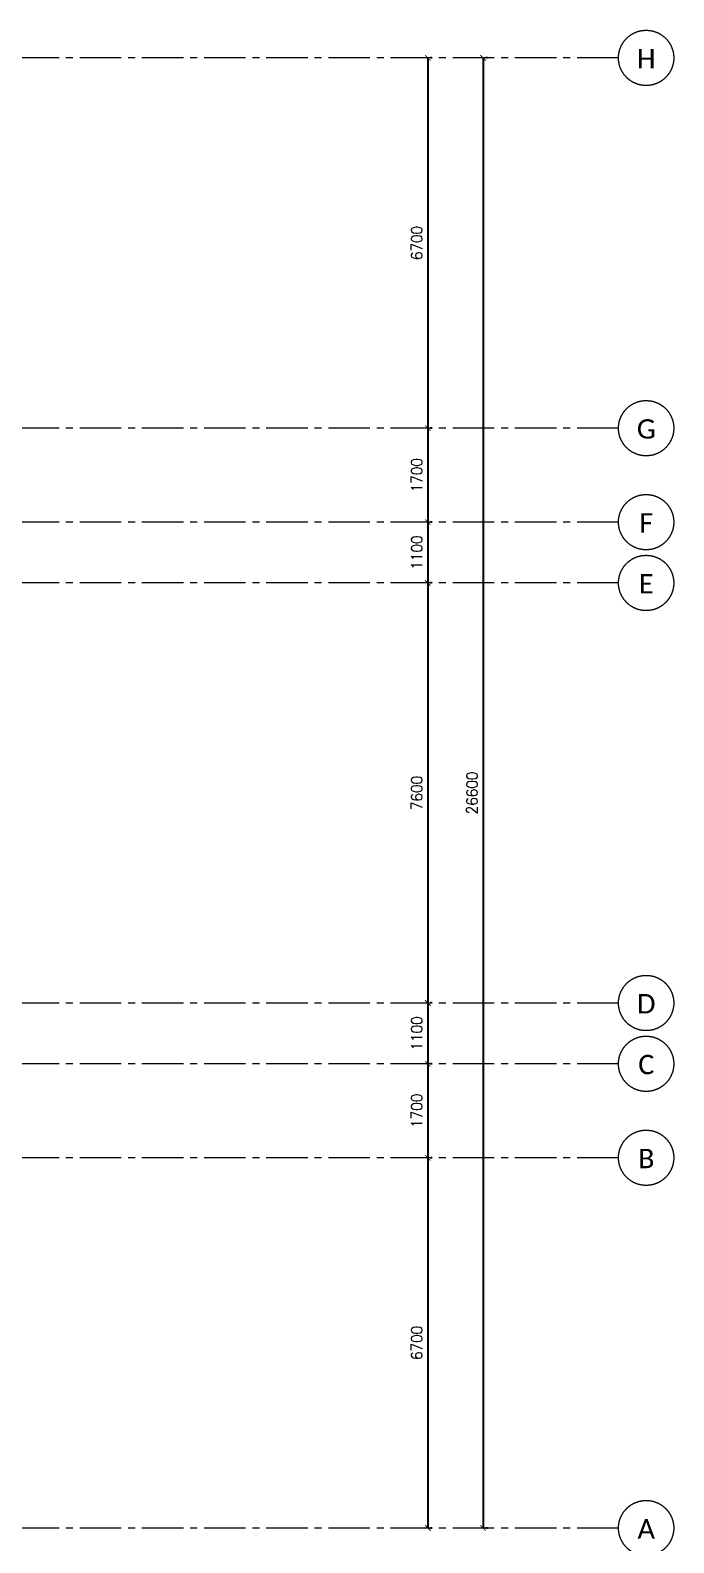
# Model space of a CAD drawing. Header units: millimetres. Extents: x -967280 to 3852, y 2833 to 1955156.
# Drawn here: x -692652 to -681004, y 386972 to 414337 of the extents above; entities that cross this region are included whole.
import ezdxf

# ---------------------------------------------------------------- set-up
doc = ezdxf.new("R2010")
doc.units = ezdxf.units.MM
doc.header["$LTSCALE"] = 1000
doc.header["$PDMODE"] = 35
doc.header["$PDSIZE"] = 25
doc.linetypes.add('Columns_Structural070816$0$CENTER2', pattern=[1.125, 0.75, -0.125, 0.125, -0.125])
doc.linetypes.add('HRZN_Line-Ptrn-Sold', pattern=[9144001.0, 9144000.0, -1])
doc.layers.add('_N-DIM 3', color=7, linetype='Continuous')
doc.layers.add('A-AX-ATT-100', color=7, linetype='HRZN_Line-Ptrn-Sold', lineweight=18)
doc.layers.add('ST-000-AXIS', color=9, linetype='Columns_Structural070816$0$CENTER2', lineweight=9)
doc.styles.add('Calibri_2', font='calibri.ttf', dxfattribs={"height": 300})
doc.styles.add('TUNELNO', font='romans.shx', dxfattribs={"width": 0.9})
doc.dimstyles.new('Copy(2) of DSEC', dxfattribs={"dimtxt": 200, "dimasz": 100, "dimexe": 50, "dimexo": 80, "dimgap": 100, "dimtad": 1, "dimdec": 0, "dimrnd": 5, "dimzin": 0, "dimdsep": 46, "dimtxsty": 'TUNELNO', "dimblk": 'ARCHTICK', "dimcen": 0.09, "dimclrd": 1, "dimclre": 1, "dimclrt": 3, "dimadec": 0, "dimazin": 0, "dimtfac": 0.78125, "dimtdec": 0, "dimtix": 1, "dimtmove": 2, "dimatfit": 3, "dimldrblk": 'ARCHTICK', "dimfxl": 1, "dimtolj": 1, "dimtzin": 0, "dimarcsym": 0})

# ---------------------------------------------------------------- blocks, each defined once
blk = doc.blocks.new('Grid - HRZN_G-Datm-Grid-Head-1554275-FIRST FLOOR FFL_1_')
at = {"layer": 'A-AX-ATT-100'}
blk.add_circle((0, 0), 5, dxfattribs=at)
blk = doc.blocks.new('_ArchTick')
at = {"color": 0, "linetype": 'ByBlock', "const_width": 0.15}
blk.add_lwpolyline([(-0.5, -0.5), (0.5, 0.5)], dxfattribs=at)
blk = doc.blocks.new('*D1497')
at = {"layer": '_N-DIM 3', "color": 1, "linetype": 'Continuous', "lineweight": -2, "ltscale": 30, "transparency": 16777216}
for p, q in [((572272, 737040), (572272, 730340)), ((572352, 737040), (572322, 737040)), ((572352, 730340), (572322, 730340))]:
    blk.add_line(p, q, dxfattribs=at)
at = {"layer": 'Defpoints', "color": 0, "linetype": 'Continuous', "ltscale": 30, "transparency": 16777216}
for p in [(572272, 737040), (572272, 730340), (572272, 730340)]:
    blk.add_point(p, dxfattribs=at)
at = {"layer": '_N-DIM 3', "color": 1, "linetype": 'Continuous', "lineweight": -2, "ltscale": 30, "transparency": 16777216, "xscale": 100, "yscale": 100, "zscale": 100}
for p, rotation in [((572272, 737040), 90), ((572272, 730340), 270)]:
    blk.add_blockref('_ArchTick', p, dxfattribs=dict(at, rotation=rotation))
at = {"layer": '_N-DIM 3', "color": 3, "linetype": 'Continuous', "ltscale": 30, "transparency": 16777216, "insert": (572072, 733690), "char_height": 200, "attachment_point": 5, "rotation": 90, "style": 'TUNELNO'}
blk.add_mtext('\\A1;6700', dxfattribs=at)
blk = doc.blocks.new('*D1498')
at = {"layer": '_N-DIM 3', "color": 1, "linetype": 'Continuous', "lineweight": -2, "ltscale": 30, "transparency": 16777216}
for p, q in [((572272, 730340), (572272, 728640)), ((572352, 730340), (572322, 730340)), ((572352, 728640), (572322, 728640))]:
    blk.add_line(p, q, dxfattribs=at)
at = {"layer": 'Defpoints', "color": 0, "linetype": 'Continuous', "ltscale": 30, "transparency": 16777216}
for p in [(572272, 730340), (572272, 728640), (572272, 728640)]:
    blk.add_point(p, dxfattribs=at)
at = {"layer": '_N-DIM 3', "color": 1, "linetype": 'Continuous', "lineweight": -2, "ltscale": 30, "transparency": 16777216, "xscale": 100, "yscale": 100, "zscale": 100}
for p, rotation in [((572272, 730340), 90), ((572272, 728640), 270)]:
    blk.add_blockref('_ArchTick', p, dxfattribs=dict(at, rotation=rotation))
at = {"layer": '_N-DIM 3', "color": 3, "linetype": 'Continuous', "ltscale": 30, "transparency": 16777216, "insert": (572072, 729490), "char_height": 200, "attachment_point": 5, "rotation": 90, "style": 'TUNELNO'}
blk.add_mtext('\\A1;1700', dxfattribs=at)
blk = doc.blocks.new('*D1499')
at = {"layer": '_N-DIM 3', "color": 1, "linetype": 'Continuous', "lineweight": -2, "ltscale": 30, "transparency": 16777216}
for p, q in [((572272, 728640), (572272, 727540)), ((572352, 728640), (572322, 728640)), ((572352, 727540), (572322, 727540))]:
    blk.add_line(p, q, dxfattribs=at)
at = {"layer": 'Defpoints', "color": 0, "linetype": 'Continuous', "ltscale": 30, "transparency": 16777216}
for p in [(572272, 728640), (572272, 727540), (572272, 727540)]:
    blk.add_point(p, dxfattribs=at)
at = {"layer": '_N-DIM 3', "color": 1, "linetype": 'Continuous', "lineweight": -2, "ltscale": 30, "transparency": 16777216, "xscale": 100, "yscale": 100, "zscale": 100}
for p, rotation in [((572272, 728640), 90), ((572272, 727540), 270)]:
    blk.add_blockref('_ArchTick', p, dxfattribs=dict(at, rotation=rotation))
at = {"layer": '_N-DIM 3', "color": 3, "linetype": 'Continuous', "ltscale": 30, "transparency": 16777216, "insert": (572072, 728090), "char_height": 200, "attachment_point": 5, "rotation": 90, "style": 'TUNELNO'}
blk.add_mtext('\\A1;1100', dxfattribs=at)
blk = doc.blocks.new('*D1500')
at = {"layer": '_N-DIM 3', "color": 1, "linetype": 'Continuous', "lineweight": -2, "ltscale": 30, "transparency": 16777216}
for p, q in [((572272, 727540), (572272, 719940)), ((572352, 727540), (572322, 727540)), ((572352, 719940), (572322, 719940))]:
    blk.add_line(p, q, dxfattribs=at)
at = {"layer": 'Defpoints', "color": 0, "linetype": 'Continuous', "ltscale": 30, "transparency": 16777216}
for p in [(572272, 727540), (572272, 719940), (572272, 719940)]:
    blk.add_point(p, dxfattribs=at)
at = {"layer": '_N-DIM 3', "color": 1, "linetype": 'Continuous', "lineweight": -2, "ltscale": 30, "transparency": 16777216, "xscale": 100, "yscale": 100, "zscale": 100}
for p, rotation in [((572272, 727540), 90), ((572272, 719940), 270)]:
    blk.add_blockref('_ArchTick', p, dxfattribs=dict(at, rotation=rotation))
at = {"layer": '_N-DIM 3', "color": 3, "linetype": 'Continuous', "ltscale": 30, "transparency": 16777216, "insert": (572072, 723740), "char_height": 200, "attachment_point": 5, "rotation": 90, "style": 'TUNELNO'}
blk.add_mtext('\\A1;7600', dxfattribs=at)
blk = doc.blocks.new('*D1501')
at = {"layer": '_N-DIM 3', "color": 1, "linetype": 'Continuous', "lineweight": -2, "ltscale": 30, "transparency": 16777216}
for p, q in [((572272, 719940), (572272, 718840)), ((572352, 719940), (572322, 719940)), ((572352, 718840), (572322, 718840))]:
    blk.add_line(p, q, dxfattribs=at)
at = {"layer": 'Defpoints', "color": 0, "linetype": 'Continuous', "ltscale": 30, "transparency": 16777216}
for p in [(572272, 719940), (572272, 718840), (572272, 718840)]:
    blk.add_point(p, dxfattribs=at)
at = {"layer": '_N-DIM 3', "color": 1, "linetype": 'Continuous', "lineweight": -2, "ltscale": 30, "transparency": 16777216, "xscale": 100, "yscale": 100, "zscale": 100}
for p, rotation in [((572272, 719940), 90), ((572272, 718840), 270)]:
    blk.add_blockref('_ArchTick', p, dxfattribs=dict(at, rotation=rotation))
at = {"layer": '_N-DIM 3', "color": 3, "linetype": 'Continuous', "ltscale": 30, "transparency": 16777216, "insert": (572072, 719390), "char_height": 200, "attachment_point": 5, "rotation": 90, "style": 'TUNELNO'}
blk.add_mtext('\\A1;1100', dxfattribs=at)
blk = doc.blocks.new('*D1502')
at = {"layer": '_N-DIM 3', "color": 1, "linetype": 'Continuous', "lineweight": -2, "ltscale": 30, "transparency": 16777216}
for p, q in [((572272, 718840), (572272, 717140)), ((572352, 718840), (572322, 718840)), ((572352, 717140), (572322, 717140))]:
    blk.add_line(p, q, dxfattribs=at)
at = {"layer": 'Defpoints', "color": 0, "linetype": 'Continuous', "ltscale": 30, "transparency": 16777216}
for p in [(572272, 718840), (572272, 717140), (572272, 717140)]:
    blk.add_point(p, dxfattribs=at)
at = {"layer": '_N-DIM 3', "color": 1, "linetype": 'Continuous', "lineweight": -2, "ltscale": 30, "transparency": 16777216, "xscale": 100, "yscale": 100, "zscale": 100}
for p, rotation in [((572272, 718840), 90), ((572272, 717140), 270)]:
    blk.add_blockref('_ArchTick', p, dxfattribs=dict(at, rotation=rotation))
at = {"layer": '_N-DIM 3', "color": 3, "linetype": 'Continuous', "ltscale": 30, "transparency": 16777216, "insert": (572072, 717990), "char_height": 200, "attachment_point": 5, "rotation": 90, "style": 'TUNELNO'}
blk.add_mtext('\\A1;1700', dxfattribs=at)
blk = doc.blocks.new('*D1503')
at = {"layer": '_N-DIM 3', "color": 1, "linetype": 'Continuous', "lineweight": -2, "ltscale": 30, "transparency": 16777216}
for p, q in [((572272, 717140), (572272, 710440)), ((572352, 717140), (572322, 717140)), ((572352, 710440), (572322, 710440))]:
    blk.add_line(p, q, dxfattribs=at)
at = {"layer": 'Defpoints', "color": 0, "linetype": 'Continuous', "ltscale": 30, "transparency": 16777216}
for p in [(572272, 717140), (572272, 710440), (572272, 710440)]:
    blk.add_point(p, dxfattribs=at)
at = {"layer": '_N-DIM 3', "color": 1, "linetype": 'Continuous', "lineweight": -2, "ltscale": 30, "transparency": 16777216, "xscale": 100, "yscale": 100, "zscale": 100}
for p, rotation in [((572272, 717140), 90), ((572272, 710440), 270)]:
    blk.add_blockref('_ArchTick', p, dxfattribs=dict(at, rotation=rotation))
at = {"layer": '_N-DIM 3', "color": 3, "linetype": 'Continuous', "ltscale": 30, "transparency": 16777216, "insert": (572072, 713790), "char_height": 200, "attachment_point": 5, "rotation": 90, "style": 'TUNELNO'}
blk.add_mtext('\\A1;6700', dxfattribs=at)
blk = doc.blocks.new('*D1504')
at = {"layer": '_N-DIM 3', "color": 1, "linetype": 'Continuous', "lineweight": -2, "ltscale": 30, "transparency": 16777216}
for p, q in [((573272, 737040), (573272, 710440)), ((573352, 737040), (573322, 737040)), ((573352, 710440), (573322, 710440))]:
    blk.add_line(p, q, dxfattribs=at)
at = {"layer": 'Defpoints', "color": 0, "linetype": 'Continuous', "ltscale": 30, "transparency": 16777216}
for p in [(573272, 737040), (573272, 710440), (573272, 710440)]:
    blk.add_point(p, dxfattribs=at)
at = {"layer": '_N-DIM 3', "color": 1, "linetype": 'Continuous', "lineweight": -2, "ltscale": 30, "transparency": 16777216, "xscale": 100, "yscale": 100, "zscale": 100}
for p, rotation in [((573272, 737040), 90), ((573272, 710440), 270)]:
    blk.add_blockref('_ArchTick', p, dxfattribs=dict(at, rotation=rotation))
at = {"layer": '_N-DIM 3', "color": 3, "linetype": 'Continuous', "ltscale": 30, "transparency": 16777216, "insert": (573072, 723740), "char_height": 200, "attachment_point": 5, "rotation": 90, "style": 'TUNELNO'}
blk.add_mtext('\\A1;26600', dxfattribs=at)
blk = doc.blocks.new('AXES-00')
at = {"layer": 'ST-000-AXIS'}
for p, q in [((575723.2, 737039.7), (505674.3, 737039.7)), ((575723.2, 730339.7), (505674.3, 730339.7)), ((575723.2, 728639.7), (505674.3, 728639.7)), ((575723.2, 727539.7), (505674.3, 727539.7)), ((575723.2, 719939.7), (505674.3, 719939.7)), ((575723.2, 718839.7), (505674.3, 718839.7)), ((575723.2, 717139.7), (505674.3, 717139.7)), ((575723.2, 710439.7), (505674.3, 710439.7))]:
    blk.add_line(p, q, dxfattribs=at)
at = {"layer": 'A-AX-ATT-100', "xscale": 100.0000000000001, "yscale": 100.0000000000001, "zscale": 100.0000000000001, "rotation": 90}
for p in [(576223.2, 737039.7), (576223.2, 730339.7), (576223.2, 728639.7), (576223.2, 727539.7), (576223.2, 719939.7), (576223.2, 718839.7), (576223.2, 717139.7), (576223.2, 710439.7)]:
    blk.add_blockref('Grid - HRZN_G-Datm-Grid-Head-1554275-FIRST FLOOR FFL_1_', p, dxfattribs=at)
at = {"layer": 'A-AX-ATT-100', "linetype": 'Continuous', "lineweight": 13, "char_height": 350, "attachment_point": 1, "style": 'Calibri_2'}
for s, insert, width in [('H', (576054.2, 737201), 416.877), ('G', (576054.2, 730501), 416.877), ('F', (576100.7, 728801), 304.641), ('E', (576090.7, 727701), 328.692), ('D', (576057.7, 720101), 408.861), ('C', (576080.7, 719001), 352.742), ('B', (576077.2, 717301), 360.759), ('A', (576067.7, 710601), 384.81)]:
    blk.add_mtext(s, dxfattribs=dict(at, insert=insert, width=width))
at = {"layer": '_N-DIM 3', "color": 3, "linetype": 'Continuous', "ltscale": 30}
for base, p1, p2, picture, middle in [((572272.5, 730339.7), (572272.5, 737039.7), (572272.5, 730339.7), '*D1497', (572072.5, 733689.7)), ((573272.5, 710439.7), (573272.5, 737039.7), (573272.5, 710439.7), '*D1504', (573072.5, 723739.7)), ((572272.5, 728639.7), (572272.5, 730339.7), (572272.5, 728639.7), '*D1498', (572072.5, 729489.7)), ((572272.5, 727539.7), (572272.5, 728639.7), (572272.5, 727539.7), '*D1499', (572072.5, 728089.7)), ((572272.5, 719939.7), (572272.5, 727539.7), (572272.5, 719939.7), '*D1500', (572072.5, 723739.7)), ((572272.5, 718839.7), (572272.5, 719939.7), (572272.5, 718839.7), '*D1501', (572072.5, 719389.7)), ((572272.5, 717139.7), (572272.5, 718839.7), (572272.5, 717139.7), '*D1502', (572072.5, 717989.7)), ((572272.5, 710439.7), (572272.5, 717139.7), (572272.5, 710439.7), '*D1503', (572072.5, 713789.7))]:
    dim = blk.add_linear_dim(base=base, p1=p1, p2=p2, angle=90, dimstyle='Copy(2) of DSEC', dxfattribs=at)
    dim.commit()
    dim.dimension.update_dxf_attribs({"geometry": picture, "text_midpoint": middle})

msp = doc.modelspace()

# ---------------------------------------------------------------- block references
at = {"layer": '_N-DIM 3', "color": 6, "linetype": 'Continuous', "ltscale": 30}
msp.add_blockref('AXES-00', (-1257727.6, -323202.4), dxfattribs=at)

doc.saveas('drawing.dxf')
